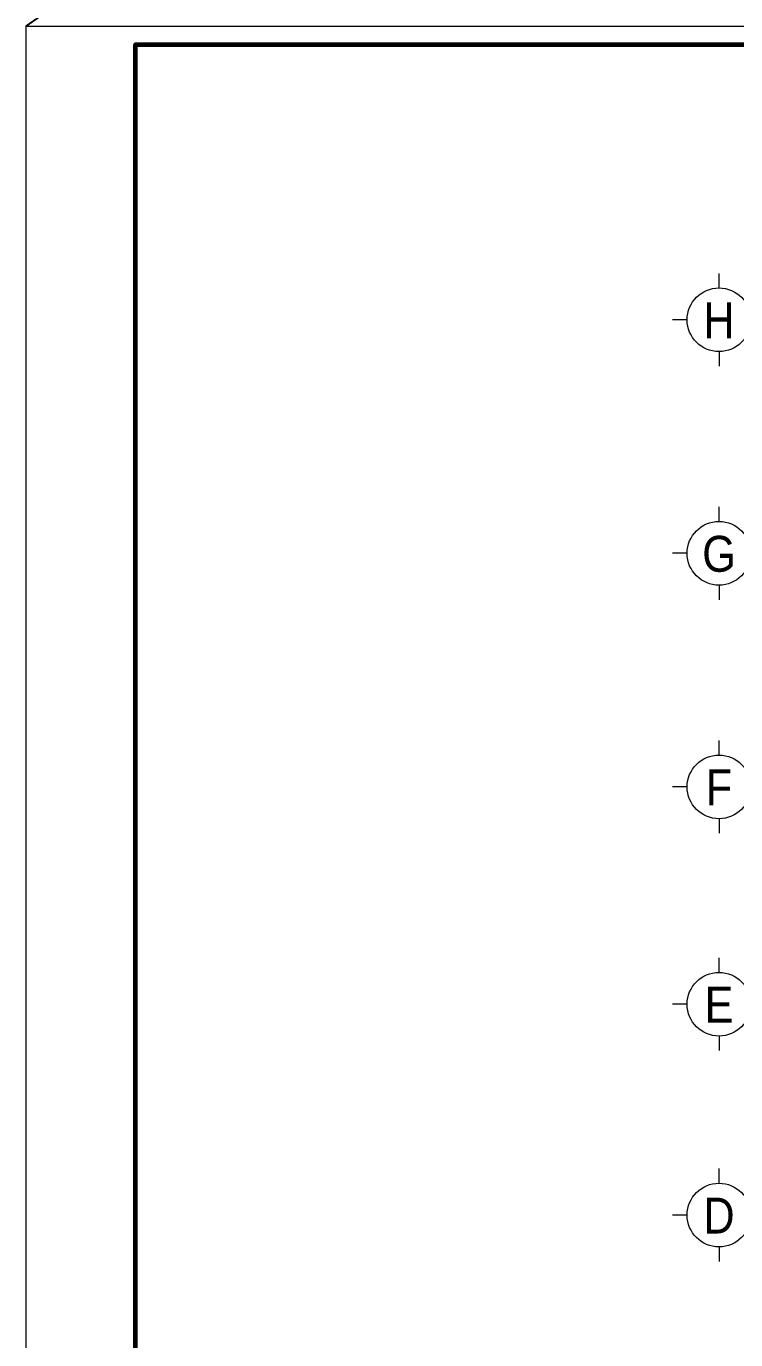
# Model space of a CAD drawing. Header units: millimetres. Extents: x -519517 to -431282, y -372679 to 113618.
# Drawn here: x -490082 to -479153, y -2908 to 17337 of the extents above; entities that cross this region are included whole.
import ezdxf
from ezdxf.enums import TextEntityAlignment as Align

# ---------------------------------------------------------------- set-up
doc = ezdxf.new("R2010")
doc.units = ezdxf.units.MM
doc.header["$LTSCALE"] = 5
doc.linetypes.add('CENTER2', pattern=[28.575, 19.05, -3.175, 3.175, -3.175])
doc.layers.get('0').update_dxf_attribs({"linetype": 'CENTER2'})
doc.layers.add('KCS_Plotter', color=11, linetype='Continuous', plot=False)
for name, color, linetype, lineweight in [('Khungten_LCDI', 7, 'Continuous', 25), ('LC ISO', 153, 'Continuous', 13), ('LC Net manh', 9, 'Continuous', 5), ('LC Net thay', 7, 'Continuous', 25), ('LC Text1', 3, 'Continuous', 20)]:
    doc.layers.add(name, color=color, linetype=linetype, lineweight=lineweight)
doc.styles.add('Khungten', font='VHAVAN.TTF', dxfattribs={"width": 0.9, "height": 5000})
doc.styles.add('LC 1', font='VHAVANB.TTF')
doc.styles.add('Title', font='VHBLACK.TTF')

# ---------------------------------------------------------------- blocks, each defined once
blk = doc.blocks.new('lcdi fix')
at = {"layer": 'Defpoints', "lineweight": 0}
blk.add_lwpolyline([(-1200, -14850), (-1200, 14850), (40800, 14850), (40800, -14850)], close=True, dxfattribs=at)
at = {"layer": 'Khungten_LCDI', "color": 5, "lineweight": 60}
blk.add_lwpolyline([(0, -14650), (0, 14650), (40600, 14650), (40600, -14650)], close=True, dxfattribs=at)
at = {"color": 7, "style": 'Khungten', "width": 0.8}
for tag, p in [('REVISION', (39499, -10746)), ('NGAYHT', (39546, -11609))]:
    blk.add_attdef(tag, text='', height=200, dxfattribs=at).set_placement(p, align=Align.CENTER)
at = {"layer": 'LC Text1', "style": 'Title', "width": 3.882085}
for tag, p, p2 in [('TENBANVE1', (36913, -8886), (40339, -8886)), ('TENBANVE2', (36913, -9562), (40339, -9562))]:
    blk.add_attdef(tag, text='', height=250, dxfattribs=at).set_placement(p, p2, align=Align.FIT)
at = {"layer": 'LC Text1', "style": 'Title', "width": 0.7}
blk.add_attdef('SOBANVE', text='', height=250, dxfattribs=at).set_placement((39562, -13896), align=Align.CENTER)
blk = doc.blocks.new('TTRUC')
at = {"layer": 'LC ISO'}
for p, q in [((0, 6.95), (0, 10.13)), ((-6.95, 0), (-10.13, 0)), ((6.95, 0), (10.13, 0)), ((0, -6.95), (0, -10.13))]:
    blk.add_line(p, q, dxfattribs=at)
at = {"layer": 'LC Net manh'}
blk.add_circle((0, 0), 6.95, dxfattribs=at)

msp = doc.modelspace()

# ---------------------------------------------------------------- linework, layer by layer
at = {"layer": 'KCS_Plotter'}
msp.add_line((-490081.8, 17336.6), (-431281.8, 58916.6), dxfattribs=at)

# ---------------------------------------------------------------- block references
at = {"layer": 'LC ISO', "xscale": 70.63098313741592, "yscale": 70.63098313741592, "zscale": 70.63098313741592}
for p in [(-479410.3, 12812.9), (-479410.3, 9212.9), (-479410.3, 5612.9), (-479410.3, 2262.9), (-479410.3, -987.1)]:
    msp.add_blockref('TTRUC', p, dxfattribs=at)
at = {"layer": 'LC Net thay', "xscale": 1.400000036310157, "yscale": 1.400000036310157, "zscale": 1.400000036310157}
msp.add_blockref('lcdi fix', (-488401.8, -3453.4), dxfattribs=at)

# ---------------------------------------------------------------- texts
at = {"layer": 'LC Text1', "ltscale": 0.2, "style": 'LC 1', "width": 0.9}
for s, p in [('h', (-479410.3, 12363)), ('g', (-479410.3, 8763)), ('f', (-479410.3, 5163)), ('e', (-479410.3, 1813)), ('d', (-479410.3, -1437))]:
    msp.add_text(s, height=553, dxfattribs=at).set_placement(p, align=Align.BOTTOM_CENTER)

doc.saveas('drawing.dxf')
